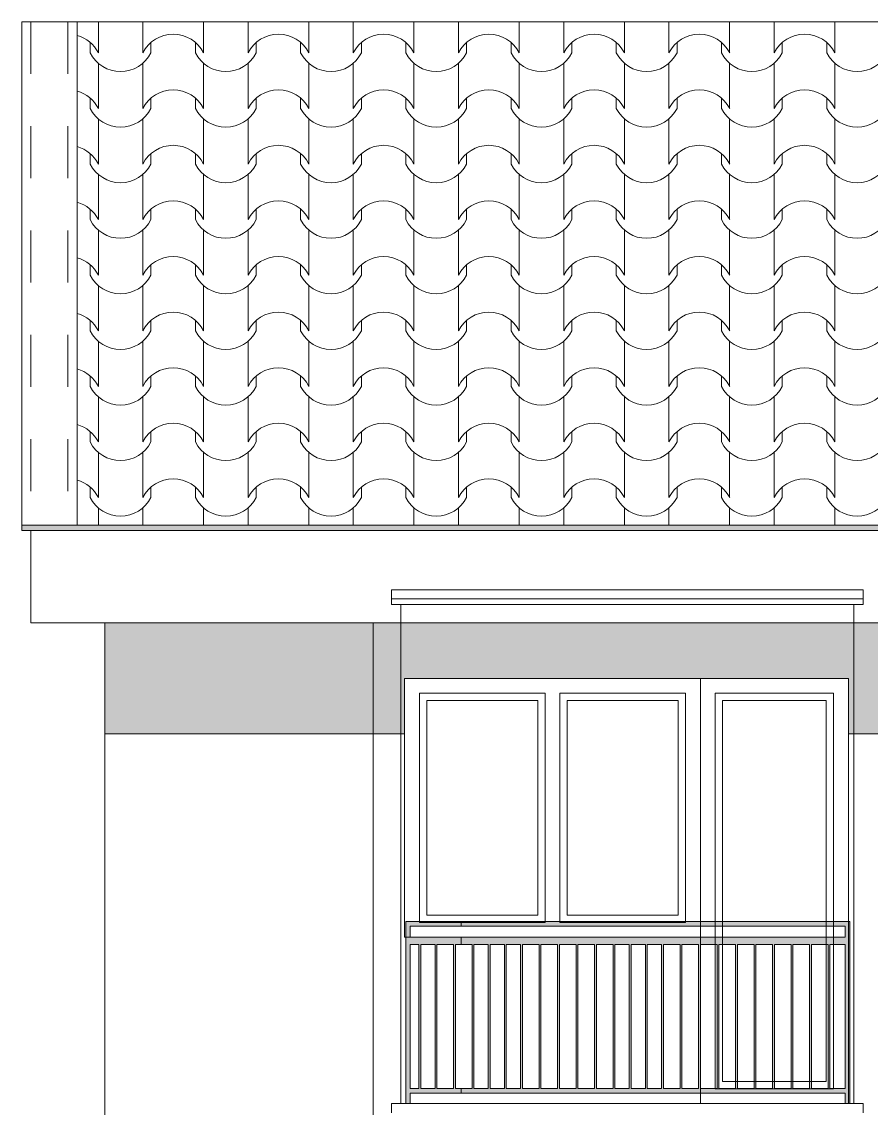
# Model space of a CAD drawing. Header units: feet. Extents: x 2791058 to 2855058, y -67651 to -18651.
# Drawn here: x 2802487 to 2804783, y -32281 to -29342 of the extents above; entities that cross this region are included whole.
import ezdxf

# ---------------------------------------------------------------- set-up
doc = ezdxf.new("R2010")
doc.units = ezdxf.units.FT
doc.header["$MEASUREMENT"] = 0
doc.linetypes.add('Dashed', pattern=[282.222223, 141.111112, -141.111112])
doc.linetypes.add('Hidden Line', pattern=[195.611112, 141.111112, -54.5])
for name, color, linetype, lineweight in [('Exterior walls_Pen_No__1', 7, 'Continuous', 0), ('Exterior walls_Pen_No__80', 3, 'Continuous', 0), ('Lines_Pen_No__20', 1, 'Continuous', 0), ('Shell - Roof_Pen_No__21', 7, 'Continuous', 0), ('Structural - Bearing_Pen_No__1', 7, 'Continuous', 0)]:
    doc.layers.add(name, color=color, linetype=linetype, lineweight=lineweight)
doc.layers.add('Structural - Bearing_Pen_No__61', color=7, linetype='Continuous', lineweight=0, true_color=0x6a6a6a)
doc.layers.add('Structural - Bearing_Pen_No__62', color=7, linetype='Continuous', lineweight=0, true_color=0xaaaaaa)

# ---------------------------------------------------------------- blocks, each defined once
blk = doc.blocks.new('*X2', base_point=(2247653.8, -76425))
at = {"layer": 'Structural - Bearing_Pen_No__62', "color": 253, "linetype": 'Continuous', "lineweight": 0, "true_color": 0xaaaaaa}
for p, q in [((2802693.7, -29342.3), (2802693.7, -29365.5)), ((2802813.9, -29342.3), (2802813.9, -29365.5)), ((2802978.2, -29342.3), (2802978.2, -29365.5)), ((2803098.4, -29342.3), (2803098.4, -29365.5)), ((2803262.7, -29342.3), (2803262.7, -29365.5)), ((2803382.9, -29342.3), (2803382.9, -29365.5)), ((2803547.1, -29342.3), (2803547.1, -29365.5)), ((2803667.4, -29342.3), (2803667.4, -29365.5)), ((2803831.6, -29342.3), (2803831.6, -29365.5)), ((2803951.9, -29342.3), (2803951.9, -29365.5)), ((2804116.1, -29342.3), (2804116.1, -29365.5)), ((2804236.3, -29342.3), (2804236.3, -29365.5)), ((2804400.6, -29342.3), (2804400.6, -29365.5)), ((2804520.8, -29342.3), (2804520.8, -29365.5)), ((2804685.1, -29342.3), (2804685.1, -29365.5)), ((2802693.7, -29365.5), (2802693.7, -29426.5)), ((2802813.9, -29365.5), (2802813.9, -29426.5)), ((2802978.2, -29365.5), (2802978.2, -29426.5)), ((2803098.4, -29365.5), (2803098.4, -29426.5)), ((2803262.7, -29365.5), (2803262.7, -29426.5)), ((2803382.9, -29365.5), (2803382.9, -29426.5)), ((2803547.1, -29365.5), (2803547.1, -29426.5)), ((2803667.4, -29365.5), (2803667.4, -29426.5)), ((2803831.6, -29365.5), (2803831.6, -29426.5)), ((2803951.9, -29365.5), (2803951.9, -29426.5)), ((2804116.1, -29365.5), (2804116.1, -29426.5)), ((2804236.3, -29365.5), (2804236.3, -29426.5)), ((2804400.6, -29365.5), (2804400.6, -29426.5)), ((2804520.8, -29365.5), (2804520.8, -29426.5)), ((2804685.1, -29365.5), (2804685.1, -29426.5)), ((2802671.7, -29398.4), (2802671.7, -29426.5)), ((2802835.9, -29398.4), (2802835.9, -29426.5)), ((2802956.2, -29398.4), (2802956.2, -29426.5)), ((2803120.4, -29398.4), (2803120.4, -29426.5)), ((2803240.7, -29398.4), (2803240.7, -29426.5)), ((2803404.9, -29398.4), (2803404.9, -29426.5)), ((2803525.1, -29398.4), (2803525.1, -29426.5)), ((2803689.4, -29398.4), (2803689.4, -29426.5)), ((2803809.6, -29398.4), (2803809.6, -29426.5)), ((2803973.9, -29398.4), (2803973.9, -29426.5)), ((2804094.1, -29398.4), (2804094.1, -29426.5)), ((2804258.3, -29398.4), (2804258.3, -29426.5)), ((2804378.6, -29398.4), (2804378.6, -29426.5)), ((2804542.8, -29398.4), (2804542.8, -29426.5)), ((2804663.1, -29398.4), (2804663.1, -29426.5)), ((2802693.7, -29454.9), (2802693.7, -29515.8)), ((2802813.9, -29454.9), (2802813.9, -29515.8)), ((2802978.2, -29454.9), (2802978.2, -29515.8)), ((2803098.4, -29454.9), (2803098.4, -29515.8)), ((2803262.7, -29454.9), (2803262.7, -29515.8)), ((2803382.9, -29454.9), (2803382.9, -29515.8)), ((2803547.1, -29454.9), (2803547.1, -29515.8)), ((2803667.4, -29454.9), (2803667.4, -29515.8)), ((2803831.6, -29454.9), (2803831.6, -29515.8)), ((2803951.9, -29454.9), (2803951.9, -29515.8)), ((2804116.1, -29454.9), (2804116.1, -29515.8)), ((2804236.3, -29454.9), (2804236.3, -29515.8)), ((2804400.6, -29454.9), (2804400.6, -29515.8)), ((2804520.8, -29454.9), (2804520.8, -29515.8)), ((2804685.1, -29454.9), (2804685.1, -29515.8)), ((2802693.7, -29515.8), (2802693.7, -29576.8)), ((2802813.9, -29515.8), (2802813.9, -29576.8)), ((2802978.2, -29515.8), (2802978.2, -29576.8)), ((2803098.4, -29515.8), (2803098.4, -29576.8)), ((2803262.7, -29515.8), (2803262.7, -29576.8)), ((2803382.9, -29515.8), (2803382.9, -29576.8)), ((2803547.1, -29515.8), (2803547.1, -29576.8)), ((2803667.4, -29515.8), (2803667.4, -29576.8)), ((2803831.6, -29515.8), (2803831.6, -29576.8)), ((2803951.9, -29515.8), (2803951.9, -29576.8)), ((2804116.1, -29515.8), (2804116.1, -29576.8)), ((2804236.3, -29515.8), (2804236.3, -29576.8)), ((2804400.6, -29515.8), (2804400.6, -29576.8)), ((2804520.8, -29515.8), (2804520.8, -29576.8)), ((2804685.1, -29515.8), (2804685.1, -29576.8)), ((2802671.7, -29548.8), (2802671.7, -29576.8)), ((2802835.9, -29548.8), (2802835.9, -29576.8)), ((2802956.2, -29548.8), (2802956.2, -29576.8)), ((2803120.4, -29548.8), (2803120.4, -29576.8)), ((2803240.7, -29548.8), (2803240.7, -29576.8)), ((2803404.9, -29548.8), (2803404.9, -29576.8)), ((2803525.1, -29548.8), (2803525.1, -29576.8)), ((2803689.4, -29548.8), (2803689.4, -29576.8)), ((2803809.6, -29548.8), (2803809.6, -29576.8)), ((2803973.9, -29548.8), (2803973.9, -29576.8)), ((2804094.1, -29548.8), (2804094.1, -29576.8)), ((2804258.3, -29548.8), (2804258.3, -29576.8)), ((2804378.6, -29548.8), (2804378.6, -29576.8)), ((2804542.8, -29548.8), (2804542.8, -29576.8)), ((2804663.1, -29548.8), (2804663.1, -29576.8)), ((2802693.7, -29605.2), (2802693.7, -29666.2)), ((2802813.9, -29605.2), (2802813.9, -29666.2)), ((2802978.2, -29605.2), (2802978.2, -29666.2)), ((2803098.4, -29605.2), (2803098.4, -29666.2)), ((2803262.7, -29605.2), (2803262.7, -29666.2)), ((2803382.9, -29605.2), (2803382.9, -29666.2)), ((2803547.1, -29605.2), (2803547.1, -29666.2)), ((2803667.4, -29605.2), (2803667.4, -29666.2)), ((2803831.6, -29605.2), (2803831.6, -29666.2)), ((2803951.9, -29605.2), (2803951.9, -29666.2)), ((2804116.1, -29605.2), (2804116.1, -29666.2)), ((2804236.3, -29605.2), (2804236.3, -29666.2)), ((2804400.6, -29605.2), (2804400.6, -29666.2)), ((2804520.8, -29605.2), (2804520.8, -29666.2)), ((2804685.1, -29605.2), (2804685.1, -29666.2)), ((2802693.7, -29666.2), (2802693.7, -29727.1)), ((2802813.9, -29666.2), (2802813.9, -29727.1)), ((2802978.2, -29666.2), (2802978.2, -29727.1)), ((2803098.4, -29666.2), (2803098.4, -29727.1)), ((2803262.7, -29666.2), (2803262.7, -29727.1)), ((2803382.9, -29666.2), (2803382.9, -29727.1)), ((2803547.1, -29666.2), (2803547.1, -29727.1)), ((2803667.4, -29666.2), (2803667.4, -29727.1)), ((2803831.6, -29666.2), (2803831.6, -29727.1)), ((2803951.9, -29666.2), (2803951.9, -29727.1)), ((2804116.1, -29666.2), (2804116.1, -29727.1)), ((2804236.3, -29666.2), (2804236.3, -29727.1)), ((2804400.6, -29666.2), (2804400.6, -29727.1)), ((2804520.8, -29666.2), (2804520.8, -29727.1)), ((2804685.1, -29666.2), (2804685.1, -29727.1)), ((2802671.7, -29699.1), (2802671.7, -29727.1)), ((2802835.9, -29699.1), (2802835.9, -29727.1)), ((2802956.2, -29699.1), (2802956.2, -29727.1)), ((2803120.4, -29699.1), (2803120.4, -29727.1)), ((2803240.7, -29699.1), (2803240.7, -29727.1)), ((2803404.9, -29699.1), (2803404.9, -29727.1)), ((2803525.1, -29699.1), (2803525.1, -29727.1)), ((2803689.4, -29699.1), (2803689.4, -29727.1)), ((2803809.6, -29699.1), (2803809.6, -29727.1)), ((2803973.9, -29699.1), (2803973.9, -29727.1)), ((2804094.1, -29699.1), (2804094.1, -29727.1)), ((2804258.3, -29699.1), (2804258.3, -29727.1)), ((2804378.6, -29699.1), (2804378.6, -29727.1)), ((2804542.8, -29699.1), (2804542.8, -29727.1)), ((2804663.1, -29699.1), (2804663.1, -29727.1)), ((2802693.7, -29755.5), (2802693.7, -29816.5)), ((2802813.9, -29755.5), (2802813.9, -29816.5)), ((2802978.2, -29755.5), (2802978.2, -29816.5)), ((2803098.4, -29755.5), (2803098.4, -29816.5)), ((2803262.7, -29755.5), (2803262.7, -29816.5)), ((2803382.9, -29755.5), (2803382.9, -29816.5)), ((2803547.1, -29755.5), (2803547.1, -29816.5)), ((2803667.4, -29755.5), (2803667.4, -29816.5)), ((2803831.6, -29755.5), (2803831.6, -29816.5)), ((2803951.9, -29755.5), (2803951.9, -29816.5)), ((2804116.1, -29755.5), (2804116.1, -29816.5)), ((2804236.3, -29755.5), (2804236.3, -29816.5)), ((2804400.6, -29755.5), (2804400.6, -29816.5)), ((2804520.8, -29755.5), (2804520.8, -29816.5)), ((2804685.1, -29755.5), (2804685.1, -29816.5)), ((2802693.7, -29816.5), (2802693.7, -29877.5)), ((2802813.9, -29816.5), (2802813.9, -29877.5)), ((2802978.2, -29816.5), (2802978.2, -29877.5)), ((2803098.4, -29816.5), (2803098.4, -29877.5)), ((2803262.7, -29816.5), (2803262.7, -29877.5)), ((2803382.9, -29816.5), (2803382.9, -29877.5)), ((2803547.1, -29816.5), (2803547.1, -29877.5)), ((2803667.4, -29816.5), (2803667.4, -29877.5)), ((2803831.6, -29816.5), (2803831.6, -29877.5)), ((2803951.9, -29816.5), (2803951.9, -29877.5)), ((2804116.1, -29816.5), (2804116.1, -29877.5)), ((2804236.3, -29816.5), (2804236.3, -29877.5)), ((2804400.6, -29816.5), (2804400.6, -29877.5)), ((2804520.8, -29816.5), (2804520.8, -29877.5)), ((2804685.1, -29816.5), (2804685.1, -29877.5)), ((2802671.7, -29849.5), (2802671.7, -29877.5)), ((2802835.9, -29849.5), (2802835.9, -29877.5)), ((2802956.2, -29849.5), (2802956.2, -29877.5)), ((2803120.4, -29849.5), (2803120.4, -29877.5)), ((2803240.7, -29849.5), (2803240.7, -29877.5)), ((2803404.9, -29849.5), (2803404.9, -29877.5)), ((2803525.1, -29849.5), (2803525.1, -29877.5)), ((2803689.4, -29849.5), (2803689.4, -29877.5)), ((2803809.6, -29849.5), (2803809.6, -29877.5)), ((2803973.9, -29849.5), (2803973.9, -29877.5)), ((2804094.1, -29849.5), (2804094.1, -29877.5)), ((2804258.3, -29849.5), (2804258.3, -29877.5)), ((2804378.6, -29849.5), (2804378.6, -29877.5)), ((2804542.8, -29849.5), (2804542.8, -29877.5)), ((2804663.1, -29849.5), (2804663.1, -29877.5)), ((2802693.7, -29905.9), (2802693.7, -29966.8)), ((2802813.9, -29905.9), (2802813.9, -29966.8)), ((2802978.2, -29905.9), (2802978.2, -29966.8)), ((2803098.4, -29905.9), (2803098.4, -29966.8)), ((2803262.7, -29905.9), (2803262.7, -29966.8)), ((2803382.9, -29905.9), (2803382.9, -29966.8)), ((2803547.1, -29905.9), (2803547.1, -29966.8)), ((2803667.4, -29905.9), (2803667.4, -29966.8)), ((2803831.6, -29905.9), (2803831.6, -29966.8)), ((2803951.9, -29905.9), (2803951.9, -29966.8)), ((2804116.1, -29905.9), (2804116.1, -29966.8)), ((2804236.3, -29905.9), (2804236.3, -29966.8)), ((2804400.6, -29905.9), (2804400.6, -29966.8)), ((2804520.8, -29905.9), (2804520.8, -29966.8)), ((2804685.1, -29905.9), (2804685.1, -29966.8)), ((2802693.7, -29966.8), (2802693.7, -30027.8)), ((2802813.9, -29966.8), (2802813.9, -30027.8)), ((2802978.2, -29966.8), (2802978.2, -30027.8)), ((2803098.4, -29966.8), (2803098.4, -30027.8)), ((2803262.7, -29966.8), (2803262.7, -30027.8)), ((2803382.9, -29966.8), (2803382.9, -30027.8)), ((2803547.1, -29966.8), (2803547.1, -30027.8)), ((2803667.4, -29966.8), (2803667.4, -30027.8)), ((2803831.6, -29966.8), (2803831.6, -30027.8)), ((2803951.9, -29966.8), (2803951.9, -30027.8)), ((2804116.1, -29966.8), (2804116.1, -30027.8)), ((2804236.3, -29966.8), (2804236.3, -30027.8)), ((2804400.6, -29966.8), (2804400.6, -30027.8)), ((2804520.8, -29966.8), (2804520.8, -30027.8)), ((2804685.1, -29966.8), (2804685.1, -30027.8)), ((2802671.7, -29999.8), (2802671.7, -30027.8)), ((2802835.9, -29999.8), (2802835.9, -30027.8)), ((2802956.2, -29999.8), (2802956.2, -30027.8)), ((2803120.4, -29999.8), (2803120.4, -30027.8)), ((2803240.7, -29999.8), (2803240.7, -30027.8)), ((2803404.9, -29999.8), (2803404.9, -30027.8)), ((2803525.1, -29999.8), (2803525.1, -30027.8)), ((2803689.4, -29999.8), (2803689.4, -30027.8)), ((2803809.6, -29999.8), (2803809.6, -30027.8)), ((2803973.9, -29999.8), (2803973.9, -30027.8)), ((2804094.1, -29999.8), (2804094.1, -30027.8)), ((2804258.3, -29999.8), (2804258.3, -30027.8)), ((2804378.6, -29999.8), (2804378.6, -30027.8)), ((2804542.8, -29999.8), (2804542.8, -30027.8)), ((2804663.1, -29999.8), (2804663.1, -30027.8)), ((2802693.7, -30056.2), (2802693.7, -30117.2)), ((2802813.9, -30056.2), (2802813.9, -30117.2)), ((2802978.2, -30056.2), (2802978.2, -30117.2)), ((2803098.4, -30056.2), (2803098.4, -30117.2)), ((2803262.7, -30056.2), (2803262.7, -30117.2)), ((2803382.9, -30056.2), (2803382.9, -30117.2)), ((2803547.1, -30056.2), (2803547.1, -30117.2)), ((2803667.4, -30056.2), (2803667.4, -30117.2)), ((2803831.6, -30056.2), (2803831.6, -30117.2)), ((2803951.9, -30056.2), (2803951.9, -30117.2)), ((2804116.1, -30056.2), (2804116.1, -30117.2)), ((2804236.3, -30056.2), (2804236.3, -30117.2)), ((2804400.6, -30056.2), (2804400.6, -30117.2)), ((2804520.8, -30056.2), (2804520.8, -30117.2)), ((2804685.1, -30056.2), (2804685.1, -30117.2)), ((2802693.7, -30117.2), (2802693.7, -30178.2)), ((2802813.9, -30117.2), (2802813.9, -30178.2)), ((2802978.2, -30117.2), (2802978.2, -30178.2)), ((2803098.4, -30117.2), (2803098.4, -30178.2)), ((2803262.7, -30117.2), (2803262.7, -30178.2)), ((2803382.9, -30117.2), (2803382.9, -30178.2)), ((2803547.1, -30117.2), (2803547.1, -30178.2)), ((2803667.4, -30117.2), (2803667.4, -30178.2)), ((2803831.6, -30117.2), (2803831.6, -30178.2)), ((2803951.9, -30117.2), (2803951.9, -30178.2)), ((2804116.1, -30117.2), (2804116.1, -30178.2)), ((2804236.3, -30117.2), (2804236.3, -30178.2)), ((2804400.6, -30117.2), (2804400.6, -30178.2)), ((2804520.8, -30117.2), (2804520.8, -30178.2)), ((2804685.1, -30117.2), (2804685.1, -30178.2)), ((2802671.7, -30150.1), (2802671.7, -30178.2)), ((2802835.9, -30150.1), (2802835.9, -30178.2)), ((2802956.2, -30150.1), (2802956.2, -30178.2)), ((2803120.4, -30150.1), (2803120.4, -30178.2)), ((2803240.7, -30150.1), (2803240.7, -30178.2)), ((2803404.9, -30150.1), (2803404.9, -30178.2)), ((2803525.1, -30150.1), (2803525.1, -30178.2)), ((2803689.4, -30150.1), (2803689.4, -30178.2)), ((2803809.6, -30150.1), (2803809.6, -30178.2)), ((2803973.9, -30150.1), (2803973.9, -30178.2)), ((2804094.1, -30150.1), (2804094.1, -30178.2)), ((2804258.3, -30150.1), (2804258.3, -30178.2)), ((2804378.6, -30150.1), (2804378.6, -30178.2)), ((2804542.8, -30150.1), (2804542.8, -30178.2)), ((2804663.1, -30150.1), (2804663.1, -30178.2)), ((2802693.7, -30206.5), (2802693.7, -30267.5)), ((2802813.9, -30206.5), (2802813.9, -30267.5)), ((2802978.2, -30206.5), (2802978.2, -30267.5)), ((2803098.4, -30206.5), (2803098.4, -30267.5)), ((2803262.7, -30206.5), (2803262.7, -30267.5)), ((2803382.9, -30206.5), (2803382.9, -30267.5)), ((2803547.1, -30206.5), (2803547.1, -30267.5)), ((2803667.4, -30206.5), (2803667.4, -30267.5)), ((2803831.6, -30206.5), (2803831.6, -30267.5)), ((2803951.9, -30206.5), (2803951.9, -30267.5)), ((2804116.1, -30206.5), (2804116.1, -30267.5)), ((2804236.3, -30206.5), (2804236.3, -30267.5)), ((2804400.6, -30206.5), (2804400.6, -30267.5)), ((2804520.8, -30206.5), (2804520.8, -30267.5)), ((2804685.1, -30206.5), (2804685.1, -30267.5)), ((2802693.7, -30267.5), (2802693.7, -30328.5)), ((2802813.9, -30267.5), (2802813.9, -30328.5)), ((2802978.2, -30267.5), (2802978.2, -30328.5)), ((2803098.4, -30267.5), (2803098.4, -30328.5)), ((2803262.7, -30267.5), (2803262.7, -30328.5)), ((2803382.9, -30267.5), (2803382.9, -30328.5)), ((2803547.1, -30267.5), (2803547.1, -30328.5)), ((2803667.4, -30267.5), (2803667.4, -30328.5)), ((2803831.6, -30267.5), (2803831.6, -30328.5)), ((2803951.9, -30267.5), (2803951.9, -30328.5)), ((2804116.1, -30267.5), (2804116.1, -30328.5)), ((2804236.3, -30267.5), (2804236.3, -30328.5)), ((2804400.6, -30267.5), (2804400.6, -30328.5)), ((2804520.8, -30267.5), (2804520.8, -30328.5)), ((2804685.1, -30267.5), (2804685.1, -30328.5)), ((2802671.7, -30300.5), (2802671.7, -30328.5)), ((2802835.9, -30300.5), (2802835.9, -30328.5)), ((2802956.2, -30300.5), (2802956.2, -30328.5)), ((2803120.4, -30300.5), (2803120.4, -30328.5)), ((2803240.7, -30300.5), (2803240.7, -30328.5)), ((2803404.9, -30300.5), (2803404.9, -30328.5)), ((2803525.1, -30300.5), (2803525.1, -30328.5)), ((2803689.4, -30300.5), (2803689.4, -30328.5)), ((2803809.6, -30300.5), (2803809.6, -30328.5)), ((2803973.9, -30300.5), (2803973.9, -30328.5)), ((2804094.1, -30300.5), (2804094.1, -30328.5)), ((2804258.3, -30300.5), (2804258.3, -30328.5)), ((2804378.6, -30300.5), (2804378.6, -30328.5)), ((2804542.8, -30300.5), (2804542.8, -30328.5)), ((2804663.1, -30300.5), (2804663.1, -30328.5)), ((2802693.7, -30356.9), (2802693.7, -30417.9)), ((2802813.9, -30356.9), (2802813.9, -30417.9)), ((2802978.2, -30356.9), (2802978.2, -30417.9)), ((2803098.4, -30356.9), (2803098.4, -30417.9)), ((2803262.7, -30356.9), (2803262.7, -30417.9)), ((2803382.9, -30356.9), (2803382.9, -30417.9)), ((2803547.1, -30356.9), (2803547.1, -30417.9)), ((2803667.4, -30356.9), (2803667.4, -30417.9)), ((2803831.6, -30356.9), (2803831.6, -30417.9)), ((2803951.9, -30356.9), (2803951.9, -30417.9)), ((2804116.1, -30356.9), (2804116.1, -30417.9)), ((2804236.3, -30356.9), (2804236.3, -30417.9)), ((2804400.6, -30356.9), (2804400.6, -30417.9)), ((2804520.8, -30356.9), (2804520.8, -30417.9)), ((2804685.1, -30356.9), (2804685.1, -30417.9)), ((2802693.7, -30417.9), (2802693.7, -30478.8)), ((2802813.9, -30417.9), (2802813.9, -30478.8)), ((2802978.2, -30417.9), (2802978.2, -30478.8)), ((2803098.4, -30417.9), (2803098.4, -30478.8)), ((2803262.7, -30417.9), (2803262.7, -30478.8)), ((2803382.9, -30417.9), (2803382.9, -30478.8)), ((2803547.1, -30417.9), (2803547.1, -30478.8)), ((2803667.4, -30417.9), (2803667.4, -30478.8)), ((2803831.6, -30417.9), (2803831.6, -30478.8)), ((2803951.9, -30417.9), (2803951.9, -30478.8)), ((2804116.1, -30417.9), (2804116.1, -30478.8)), ((2804236.3, -30417.9), (2804236.3, -30478.8)), ((2804400.6, -30417.9), (2804400.6, -30478.8)), ((2804520.8, -30417.9), (2804520.8, -30478.8)), ((2804685.1, -30417.9), (2804685.1, -30478.8)), ((2802671.7, -30450.8), (2802671.7, -30478.8)), ((2802835.9, -30450.8), (2802835.9, -30478.8)), ((2802956.2, -30450.8), (2802956.2, -30478.8)), ((2803120.4, -30450.8), (2803120.4, -30478.8)), ((2803240.7, -30450.8), (2803240.7, -30478.8)), ((2803404.9, -30450.8), (2803404.9, -30478.8)), ((2803525.1, -30450.8), (2803525.1, -30478.8)), ((2803689.4, -30450.8), (2803689.4, -30478.8)), ((2803809.6, -30450.8), (2803809.6, -30478.8)), ((2803973.9, -30450.8), (2803973.9, -30478.8)), ((2804094.1, -30450.8), (2804094.1, -30478.8)), ((2804258.3, -30450.8), (2804258.3, -30478.8)), ((2804378.6, -30450.8), (2804378.6, -30478.8)), ((2804542.8, -30450.8), (2804542.8, -30478.8)), ((2804663.1, -30450.8), (2804663.1, -30478.8)), ((2802693.7, -30507.2), (2802693.7, -30568.2)), ((2802813.9, -30507.2), (2802813.9, -30568.2)), ((2802978.2, -30507.2), (2802978.2, -30568.2)), ((2803098.4, -30507.2), (2803098.4, -30568.2)), ((2803262.7, -30507.2), (2803262.7, -30568.2)), ((2803382.9, -30507.2), (2803382.9, -30568.2)), ((2803547.1, -30507.2), (2803547.1, -30568.2)), ((2803667.4, -30507.2), (2803667.4, -30568.2)), ((2803831.6, -30507.2), (2803831.6, -30568.2)), ((2803951.9, -30507.2), (2803951.9, -30568.2)), ((2804116.1, -30507.2), (2804116.1, -30568.2)), ((2804236.3, -30507.2), (2804236.3, -30568.2)), ((2804400.6, -30507.2), (2804400.6, -30568.2)), ((2804520.8, -30507.2), (2804520.8, -30568.2)), ((2804685.1, -30507.2), (2804685.1, -30568.2)), ((2802693.7, -30568.2), (2802693.7, -30629.2)), ((2802813.9, -30568.2), (2802813.9, -30629.2)), ((2802978.2, -30568.2), (2802978.2, -30629.2)), ((2803098.4, -30568.2), (2803098.4, -30629.2)), ((2803262.7, -30568.2), (2803262.7, -30629.2)), ((2803382.9, -30568.2), (2803382.9, -30629.2)), ((2803547.1, -30568.2), (2803547.1, -30629.2)), ((2803667.4, -30568.2), (2803667.4, -30629.2)), ((2803831.6, -30568.2), (2803831.6, -30629.2)), ((2803951.9, -30568.2), (2803951.9, -30629.2)), ((2804116.1, -30568.2), (2804116.1, -30629.2)), ((2804236.3, -30568.2), (2804236.3, -30629.2)), ((2804400.6, -30568.2), (2804400.6, -30629.2)), ((2804520.8, -30568.2), (2804520.8, -30629.2)), ((2804685.1, -30568.2), (2804685.1, -30629.2)), ((2802671.7, -30601.1), (2802671.7, -30629.2)), ((2802835.9, -30601.1), (2802835.9, -30629.2)), ((2802956.2, -30601.1), (2802956.2, -30629.2)), ((2803120.4, -30601.1), (2803120.4, -30629.2)), ((2803240.7, -30601.1), (2803240.7, -30629.2)), ((2803404.9, -30601.1), (2803404.9, -30629.2)), ((2803525.1, -30601.1), (2803525.1, -30629.2)), ((2803689.4, -30601.1), (2803689.4, -30629.2)), ((2803809.6, -30601.1), (2803809.6, -30629.2)), ((2803973.9, -30601.1), (2803973.9, -30629.2)), ((2804094.1, -30601.1), (2804094.1, -30629.2)), ((2804258.3, -30601.1), (2804258.3, -30629.2)), ((2804378.6, -30601.1), (2804378.6, -30629.2)), ((2804542.8, -30601.1), (2804542.8, -30629.2)), ((2804663.1, -30601.1), (2804663.1, -30629.2)), ((2802693.7, -30657.6), (2802693.7, -30703.5)), ((2802813.9, -30657.6), (2802813.9, -30703.5)), ((2802978.2, -30657.6), (2802978.2, -30703.5)), ((2803098.4, -30657.6), (2803098.4, -30703.5)), ((2803262.7, -30657.6), (2803262.7, -30703.5)), ((2803382.9, -30657.6), (2803382.9, -30703.5)), ((2803547.1, -30657.6), (2803547.1, -30703.5)), ((2803667.4, -30657.6), (2803667.4, -30703.5)), ((2803831.6, -30657.6), (2803831.6, -30703.5)), ((2803951.9, -30657.6), (2803951.9, -30703.5)), ((2804116.1, -30657.6), (2804116.1, -30703.5)), ((2804236.3, -30657.6), (2804236.3, -30703.5)), ((2804400.6, -30657.6), (2804400.6, -30703.5)), ((2804520.8, -30657.6), (2804520.8, -30703.5)), ((2804685.1, -30657.6), (2804685.1, -30703.5))]:
    blk.add_line(p, q, dxfattribs=at)
for centre, radius, start, end in [((2802611.3, -29468.4), 92.5, 26.9885, 74.1368), ((2802896.3, -29468.4), 92.5, 90.1705, 153.0115), ((2802895.8, -29468.4), 92.5, 26.9885, 89.8295), ((2803180.8, -29468.4), 92.5, 90.1705, 153.0115), ((2803180.3, -29468.4), 92.5, 26.9885, 89.8295), ((2803465.3, -29468.4), 92.5, 90.1705, 153.0115), ((2803464.7, -29468.4), 92.5, 26.9885, 89.8295), ((2803749.8, -29468.4), 92.5, 90.1705, 153.0115), ((2803749.2, -29468.4), 92.5, 26.9885, 89.8295), ((2804034.3, -29468.4), 92.5, 90.1705, 153.0115), ((2804033.7, -29468.4), 92.5, 26.9885, 89.8295), ((2804318.7, -29468.4), 92.5, 90.1705, 153.0115), ((2804318.2, -29468.4), 92.5, 26.9885, 89.8295), ((2804603.2, -29468.4), 92.5, 90.1705, 153.0115), ((2804602.7, -29468.4), 92.5, 26.9885, 89.8295), ((2802753.8, -29385.2), 91.9, 206.7044, 333.2956), ((2803038.3, -29385.2), 91.9, 206.7044, 333.2956), ((2803322.8, -29385.2), 91.9, 206.7044, 333.2956), ((2803607.3, -29385.2), 91.9, 206.7044, 333.2956), ((2803891.7, -29385.2), 91.9, 206.7044, 333.2956), ((2804176.2, -29385.2), 91.9, 206.7044, 333.2956), ((2804460.7, -29385.2), 91.9, 206.7044, 333.2956), ((2804745.2, -29385.2), 91.9, 206.7044, 333.2956), ((2802611.3, -29618.8), 92.5, 26.9885, 74.1368), ((2802896.3, -29618.8), 92.5, 90.1705, 153.0115), ((2802895.8, -29618.8), 92.5, 26.9885, 89.8295), ((2803180.8, -29618.8), 92.5, 90.1705, 153.0115), ((2803180.3, -29618.8), 92.5, 26.9885, 89.8295), ((2803465.3, -29618.8), 92.5, 90.1705, 153.0115), ((2803464.7, -29618.8), 92.5, 26.9885, 89.8295), ((2803749.8, -29618.8), 92.5, 90.1705, 153.0115), ((2803749.2, -29618.8), 92.5, 26.9885, 89.8295), ((2804034.3, -29618.8), 92.5, 90.1705, 153.0115), ((2804033.7, -29618.8), 92.5, 26.9885, 89.8295), ((2804318.7, -29618.8), 92.5, 90.1705, 153.0115), ((2804318.2, -29618.8), 92.5, 26.9885, 89.8295), ((2804603.2, -29618.8), 92.5, 90.1705, 153.0115), ((2804602.7, -29618.8), 92.5, 26.9885, 89.8295), ((2802753.8, -29535.5), 91.9, 206.7044, 333.2956), ((2803038.3, -29535.5), 91.9, 206.7044, 333.2956), ((2803322.8, -29535.5), 91.9, 206.7044, 333.2956), ((2803607.3, -29535.5), 91.9, 206.7044, 333.2956), ((2803891.7, -29535.5), 91.9, 206.7044, 333.2956), ((2804176.2, -29535.5), 91.9, 206.7044, 333.2956), ((2804460.7, -29535.5), 91.9, 206.7044, 333.2956), ((2804745.2, -29535.5), 91.9, 206.7044, 333.2956), ((2802611.3, -29769.1), 92.5, 26.9885, 74.1368), ((2802896.3, -29769.1), 92.5, 90.1705, 153.0115), ((2802895.8, -29769.1), 92.5, 26.9885, 89.8295), ((2803180.8, -29769.1), 92.5, 90.1705, 153.0115), ((2803180.3, -29769.1), 92.5, 26.9885, 89.8295), ((2803465.3, -29769.1), 92.5, 90.1705, 153.0115), ((2803464.7, -29769.1), 92.5, 26.9885, 89.8295), ((2803749.8, -29769.1), 92.5, 90.1705, 153.0115), ((2803749.2, -29769.1), 92.5, 26.9885, 89.8295), ((2804034.3, -29769.1), 92.5, 90.1705, 153.0115), ((2804033.7, -29769.1), 92.5, 26.9885, 89.8295), ((2804318.7, -29769.1), 92.5, 90.1705, 153.0115), ((2804318.2, -29769.1), 92.5, 26.9885, 89.8295), ((2804603.2, -29769.1), 92.5, 90.1705, 153.0115), ((2804602.7, -29769.1), 92.5, 26.9885, 89.8295), ((2802753.8, -29685.8), 91.9, 206.7044, 333.2956), ((2803038.3, -29685.8), 91.9, 206.7044, 333.2956), ((2803322.8, -29685.8), 91.9, 206.7044, 333.2956), ((2803607.3, -29685.8), 91.9, 206.7044, 333.2956), ((2803891.7, -29685.8), 91.9, 206.7044, 333.2956), ((2804176.2, -29685.8), 91.9, 206.7044, 333.2956), ((2804460.7, -29685.8), 91.9, 206.7044, 333.2956), ((2804745.2, -29685.8), 91.9, 206.7044, 333.2956), ((2802896.3, -29919.4), 92.5, 90.1705, 153.0115), ((2802895.8, -29919.4), 92.5, 26.9885, 89.8295), ((2803180.8, -29919.4), 92.5, 90.1705, 153.0115), ((2803180.3, -29919.4), 92.5, 26.9885, 89.8295), ((2803465.3, -29919.4), 92.5, 90.1705, 153.0115), ((2803464.7, -29919.4), 92.5, 26.9885, 89.8295), ((2803749.8, -29919.4), 92.5, 90.1705, 153.0115), ((2803749.2, -29919.4), 92.5, 26.9885, 89.8295), ((2804034.3, -29919.4), 92.5, 90.1705, 153.0115), ((2804033.7, -29919.4), 92.5, 26.9885, 89.8295), ((2804318.7, -29919.4), 92.5, 90.1705, 153.0115), ((2804318.2, -29919.4), 92.5, 26.9885, 89.8295), ((2804603.2, -29919.4), 92.5, 90.1705, 153.0115), ((2804602.7, -29919.4), 92.5, 26.9885, 89.8295), ((2802611.3, -29919.4), 92.5, 26.9885, 74.1368), ((2802753.8, -29836.2), 91.9, 206.7044, 333.2956), ((2803038.3, -29836.2), 91.9, 206.7044, 333.2956), ((2803322.8, -29836.2), 91.9, 206.7044, 333.2956), ((2803607.3, -29836.2), 91.9, 206.7044, 333.2956), ((2803891.7, -29836.2), 91.9, 206.7044, 333.2956), ((2804176.2, -29836.2), 91.9, 206.7044, 333.2956), ((2804460.7, -29836.2), 91.9, 206.7044, 333.2956), ((2804745.2, -29836.2), 91.9, 206.7044, 333.2956), ((2802611.3, -30069.8), 92.5, 26.9885, 74.1368), ((2802896.3, -30069.8), 92.5, 90.1705, 153.0115), ((2802895.8, -30069.8), 92.5, 26.9885, 89.8295), ((2803180.8, -30069.8), 92.5, 90.1705, 153.0115), ((2803180.3, -30069.8), 92.5, 26.9885, 89.8295), ((2803465.3, -30069.8), 92.5, 90.1705, 153.0115), ((2803464.7, -30069.8), 92.5, 26.9885, 89.8295), ((2803749.8, -30069.8), 92.5, 90.1705, 153.0115), ((2803749.2, -30069.8), 92.5, 26.9885, 89.8295), ((2804034.3, -30069.8), 92.5, 90.1705, 153.0115), ((2804033.7, -30069.8), 92.5, 26.9885, 89.8295), ((2804318.7, -30069.8), 92.5, 90.1705, 153.0115), ((2804318.2, -30069.8), 92.5, 26.9885, 89.8295), ((2804603.2, -30069.8), 92.5, 90.1705, 153.0115), ((2804602.7, -30069.8), 92.5, 26.9885, 89.8295), ((2802753.8, -29986.5), 91.9, 206.7044, 333.2956), ((2803038.3, -29986.5), 91.9, 206.7044, 333.2956), ((2803322.8, -29986.5), 91.9, 206.7044, 333.2956), ((2803607.3, -29986.5), 91.9, 206.7044, 333.2956), ((2803891.7, -29986.5), 91.9, 206.7044, 333.2956), ((2804176.2, -29986.5), 91.9, 206.7044, 333.2956), ((2804460.7, -29986.5), 91.9, 206.7044, 333.2956), ((2804745.2, -29986.5), 91.9, 206.7044, 333.2956), ((2802611.3, -30220.1), 92.5, 26.9885, 74.1368), ((2802896.3, -30220.1), 92.5, 90.1705, 153.0115), ((2802895.8, -30220.1), 92.5, 26.9885, 89.8295), ((2803180.8, -30220.1), 92.5, 90.1705, 153.0115), ((2803180.3, -30220.1), 92.5, 26.9885, 89.8295), ((2803465.3, -30220.1), 92.5, 90.1705, 153.0115), ((2803464.7, -30220.1), 92.5, 26.9885, 89.8295), ((2803749.8, -30220.1), 92.5, 90.1705, 153.0115), ((2803749.2, -30220.1), 92.5, 26.9885, 89.8295), ((2804034.3, -30220.1), 92.5, 90.1705, 153.0115), ((2804033.7, -30220.1), 92.5, 26.9885, 89.8295), ((2804318.7, -30220.1), 92.5, 90.1705, 153.0115), ((2804318.2, -30220.1), 92.5, 26.9885, 89.8295), ((2804603.2, -30220.1), 92.5, 90.1705, 153.0115), ((2804602.7, -30220.1), 92.5, 26.9885, 89.8295), ((2802753.8, -30136.8), 91.9, 206.7044, 333.2956), ((2803038.3, -30136.8), 91.9, 206.7044, 333.2956), ((2803322.8, -30136.8), 91.9, 206.7044, 333.2956), ((2803607.3, -30136.8), 91.9, 206.7044, 333.2956), ((2803891.7, -30136.8), 91.9, 206.7044, 333.2956), ((2804176.2, -30136.8), 91.9, 206.7044, 333.2956), ((2804460.7, -30136.8), 91.9, 206.7044, 333.2956), ((2804745.2, -30136.8), 91.9, 206.7044, 333.2956), ((2802611.3, -30370.5), 92.5, 26.9885, 74.1368), ((2802896.3, -30370.5), 92.5, 90.1705, 153.0115), ((2802895.8, -30370.5), 92.5, 26.9885, 89.8295), ((2803180.8, -30370.5), 92.5, 90.1705, 153.0115), ((2803180.3, -30370.5), 92.5, 26.9885, 89.8295), ((2803465.3, -30370.5), 92.5, 90.1705, 153.0115), ((2803464.7, -30370.5), 92.5, 26.9885, 89.8295), ((2803749.8, -30370.5), 92.5, 90.1705, 153.0115), ((2803749.2, -30370.5), 92.5, 26.9885, 89.8295), ((2804034.3, -30370.5), 92.5, 90.1705, 153.0115), ((2804033.7, -30370.5), 92.5, 26.9885, 89.8295), ((2804318.7, -30370.5), 92.5, 90.1705, 153.0115), ((2804318.2, -30370.5), 92.5, 26.9885, 89.8295), ((2804603.2, -30370.5), 92.5, 90.1705, 153.0115), ((2804602.7, -30370.5), 92.5, 26.9885, 89.8295), ((2802753.8, -30287.2), 91.9, 206.7044, 333.2956), ((2803038.3, -30287.2), 91.9, 206.7044, 333.2956), ((2803322.8, -30287.2), 91.9, 206.7044, 333.2956), ((2803607.3, -30287.2), 91.9, 206.7044, 333.2956), ((2803891.7, -30287.2), 91.9, 206.7044, 333.2956), ((2804176.2, -30287.2), 91.9, 206.7044, 333.2956), ((2804460.7, -30287.2), 91.9, 206.7044, 333.2956), ((2804745.2, -30287.2), 91.9, 206.7044, 333.2956), ((2802611.3, -30520.8), 92.5, 26.9885, 74.1368), ((2802896.3, -30520.8), 92.5, 90.1705, 153.0115), ((2802895.8, -30520.8), 92.5, 26.9885, 89.8295), ((2803180.8, -30520.8), 92.5, 90.1705, 153.0115), ((2803180.3, -30520.8), 92.5, 26.9885, 89.8295), ((2803465.3, -30520.8), 92.5, 90.1705, 153.0115), ((2803464.7, -30520.8), 92.5, 26.9885, 89.8295), ((2803749.8, -30520.8), 92.5, 90.1705, 153.0115), ((2803749.2, -30520.8), 92.5, 26.9885, 89.8295), ((2804034.3, -30520.8), 92.5, 90.1705, 153.0115), ((2804033.7, -30520.8), 92.5, 26.9885, 89.8295), ((2804318.7, -30520.8), 92.5, 90.1705, 153.0115), ((2804318.2, -30520.8), 92.5, 26.9885, 89.8295), ((2804603.2, -30520.8), 92.5, 90.1705, 153.0115), ((2804602.7, -30520.8), 92.5, 26.9885, 89.8295), ((2802753.8, -30437.5), 91.9, 206.7044, 333.2956), ((2803038.3, -30437.5), 91.9, 206.7044, 333.2956), ((2803322.8, -30437.5), 91.9, 206.7044, 333.2956), ((2803607.3, -30437.5), 91.9, 206.7044, 333.2956), ((2803891.7, -30437.5), 91.9, 206.7044, 333.2956), ((2804176.2, -30437.5), 91.9, 206.7044, 333.2956), ((2804460.7, -30437.5), 91.9, 206.7044, 333.2956), ((2804745.2, -30437.5), 91.9, 206.7044, 333.2956), ((2802611.3, -30671.1), 92.5, 26.9885, 74.1368), ((2802896.3, -30671.1), 92.5, 90.1705, 153.0115), ((2802895.8, -30671.1), 92.5, 26.9885, 89.8295), ((2803180.8, -30671.1), 92.5, 90.1705, 153.0115), ((2803180.3, -30671.1), 92.5, 26.9885, 89.8295), ((2803465.3, -30671.1), 92.5, 90.1705, 153.0115), ((2803464.7, -30671.1), 92.5, 26.9885, 89.8295), ((2803749.8, -30671.1), 92.5, 90.1705, 153.0115), ((2803749.2, -30671.1), 92.5, 26.9885, 89.8295), ((2804034.3, -30671.1), 92.5, 90.1705, 153.0115), ((2804033.7, -30671.1), 92.5, 26.9885, 89.8295), ((2804318.7, -30671.1), 92.5, 90.1705, 153.0115), ((2804318.2, -30671.1), 92.5, 26.9885, 89.8295), ((2804603.2, -30671.1), 92.5, 90.1705, 153.0115), ((2804602.7, -30671.1), 92.5, 26.9885, 89.8295), ((2802753.8, -30587.8), 91.9, 206.7044, 333.2956), ((2803038.3, -30587.8), 91.9, 206.7044, 333.2956), ((2803322.8, -30587.8), 91.9, 206.7044, 333.2956), ((2803607.3, -30587.8), 91.9, 206.7044, 333.2956), ((2803891.7, -30587.8), 91.9, 206.7044, 333.2956), ((2804176.2, -30587.8), 91.9, 206.7044, 333.2956), ((2804460.7, -30587.8), 91.9, 206.7044, 333.2956), ((2804745.2, -30587.8), 91.9, 206.7044, 333.2956)]:
    blk.add_arc(centre, radius, start, end, dxfattribs=at)
blk = doc.blocks.new('Fill_1', base_point=(2247653.8, -74225))
at = {"layer": 'Structural - Bearing_Pen_No__1', "color": 7, "linetype": 'Continuous', "lineweight": 0}
for p, q in [((2805556.6, -29342.3), (2802636.6, -29342.3)), ((2802636.6, -29342.3), (2802636.6, -30703.5)), ((2802636.6, -30703.5), (2810586.6, -30703.5))]:
    blk.add_line(p, q, dxfattribs=at)
at = {"layer": 'Structural - Bearing_Pen_No__62', "color": 253, "linetype": 'Continuous', "lineweight": 0, "true_color": 0xaaaaaa}
blk.add_blockref('*X2', (2247653.8, -76425), dxfattribs=at)

msp = doc.modelspace()

# ---------------------------------------------------------------- hatches: boundary and pattern name
at = {"layer": 'Exterior walls_Pen_No__80', "linetype": 'Continuous', "lineweight": 0, "true_color": 0x7fff7f}
msp.add_hatch(color=91, dxfattribs=at).paths.add_polyline_path([(2802711.6, -30968.5), (2802711.6, -31268.5), (2803521.6, -31268.5), (2803521.6, -31118.5), (2804721.6, -31118.5), (2804721.6, -31268.5), (2805096.7, -31268.5), (2805096.7, -31118.5), (2805496.7, -31118.5), (2805496.7, -31268.5), (2807675.3, -31268.5), (2807675.3, -31118.5), (2808075.3, -31118.5), (2808075.3, -31268.5), (2808496.6, -31268.5), (2808496.6, -31118.5), (2809696.6, -31118.5), (2809696.6, -31268.5), (2811321.6, -31268.5), (2811321.6, -31118.5), (2812521.6, -31118.5), (2812521.6, -31268.5), (2812950.4, -31268.5), (2812950.4, -31118.5), (2813350.4, -31118.5), (2813350.4, -31268.5), (2815461.2, -31268.5), (2815461.2, -31118.5), (2815861.2, -31118.5), (2815861.2, -31268.5), (2816296.6, -31268.5), (2816296.6, -31118.5), (2817496.6, -31118.5), (2817496.6, -31268.5), (2818311.6, -31268.5), (2818311.6, -30968.5)])
at = {"layer": 'Structural - Bearing_Pen_No__61', "linetype": 'Continuous', "lineweight": 0, "true_color": 0x6a6a6a}
msp.add_hatch(color=251, dxfattribs=at).paths.add_polyline_path([(2810761.6, -30718.5), (2810761.6, -30703.5), (2810736.6, -30703.5), (2802486.6, -30703.5), (2802486.6, -30718.5), (2810711.6, -30718.5)])
h = msp.add_hatch(color=251, dxfattribs=at)
h.paths.add_polyline_path([(2803525.1, -31775.9), (2803525.1, -32268.5), (2803537.1, -32268.5), (2803537.1, -32239.8), (2803675.1, -32239.8), (2803675.1, -32227.3), (2803659.1, -32227.3), (2803659.1, -31838.5), (2803675.1, -31838.5), (2803675.1, -31818.5), (2803537.1, -31818.5), (2803537.1, -31788.5), (2803675.1, -31788.5), (2803675.1, -31775.9), (2803537.1, -31775.9)])
h.paths.add_polyline_path([(2803537.1, -31838.5), (2803560.3, -31838.5), (2803560.3, -32227.3), (2803537.1, -32227.3)], flags=0)
h.paths.add_polyline_path([(2803565.3, -31838.5), (2803604.1, -31838.5), (2803604.1, -32227.3), (2803565.3, -32227.3)], flags=0)
h.paths.add_polyline_path([(2803609.1, -31838.5), (2803654.1, -31838.5), (2803654.1, -32227.3), (2803609.1, -32227.3)], flags=0)
h = msp.add_hatch(color=251, dxfattribs=at)
h.paths.add_polyline_path([(2803675.1, -32239.8), (2804713.1, -32239.8), (2804713.1, -32268.5), (2804725.1, -32268.5), (2804725.1, -31775.9), (2804713.1, -31775.9), (2803675.1, -31775.9), (2803675.1, -31788.5), (2804713.1, -31788.5), (2804713.1, -31818.5), (2803675.1, -31818.5), (2803675.1, -31838.5), (2803704.1, -31838.5), (2803704.1, -32227.3), (2803675.1, -32227.3)])
h.paths.add_polyline_path([(2803709.1, -32227.3), (2803709.1, -31838.5), (2803747.8, -31838.5), (2803747.8, -32227.3)], flags=0)
h.paths.add_polyline_path([(2803791.6, -32227.3), (2803752.8, -32227.3), (2803752.8, -31838.5), (2803791.6, -31838.5)], flags=0)
h.paths.add_polyline_path([(2803796.6, -31838.5), (2803835.3, -31838.5), (2803835.3, -32227.3), (2803796.6, -32227.3)], flags=0)
h.paths.add_polyline_path([(2803885.3, -32227.3), (2803840.3, -32227.3), (2803840.3, -31838.5), (2803885.3, -31838.5)], flags=0)
h.paths.add_polyline_path([(2803890.3, -32227.3), (2803890.3, -31838.5), (2803935.3, -31838.5), (2803935.3, -32227.3)], flags=0)
h.paths.add_polyline_path([(2803940.3, -31838.5), (2803985.3, -31838.5), (2803985.3, -32227.3), (2803940.3, -32227.3)], flags=0)
h.paths.add_polyline_path([(2803990.3, -31838.5), (2804035.3, -31838.5), (2804035.3, -32227.3), (2803990.3, -32227.3)], flags=0)
h.paths.add_polyline_path([(2804040.3, -32227.3), (2804040.3, -31838.5), (2804085.3, -31838.5), (2804085.3, -32227.3)], flags=0)
h.paths.add_polyline_path([(2804129.1, -32227.3), (2804090.3, -32227.3), (2804090.3, -31838.5), (2804129.1, -31838.5)], flags=0)
h.paths.add_polyline_path([(2804134.1, -31838.5), (2804172.8, -31838.5), (2804172.8, -32227.3), (2804134.1, -32227.3)], flags=0)
h.paths.add_polyline_path([(2804177.8, -31838.5), (2804216.6, -31838.5), (2804216.6, -32227.3), (2804177.8, -32227.3)], flags=0)
h.paths.add_polyline_path([(2804221.6, -32227.3), (2804221.6, -31838.5), (2804266.6, -31838.5), (2804266.6, -32227.3)], flags=0)
h.paths.add_polyline_path([(2804316.6, -32227.3), (2804271.6, -32227.3), (2804271.6, -31838.5), (2804316.6, -31838.5)], flags=0)
h.paths.add_polyline_path([(2804366.6, -32227.3), (2804321.6, -32227.3), (2804321.6, -31838.5), (2804366.6, -31838.5)], flags=0)
h.paths.add_polyline_path([(2804371.6, -32227.3), (2804371.6, -31838.5), (2804416.6, -31838.5), (2804416.6, -32227.3)], flags=0)
h.paths.add_polyline_path([(2804421.6, -32227.3), (2804421.6, -31838.5), (2804466.6, -31838.5), (2804466.6, -32227.3)], flags=0)
h.paths.add_polyline_path([(2804471.6, -31838.5), (2804516.6, -31838.5), (2804516.6, -32227.3), (2804471.6, -32227.3)], flags=0)
h.paths.add_polyline_path([(2804521.6, -32227.3), (2804521.6, -31838.5), (2804566.6, -31838.5), (2804566.6, -32227.3)], flags=0)
h.paths.add_polyline_path([(2804571.6, -31838.5), (2804616.6, -31838.5), (2804616.6, -32227.3), (2804571.6, -32227.3)], flags=0)
h.paths.add_polyline_path([(2804621.6, -32227.3), (2804621.6, -31838.5), (2804666.6, -31838.5), (2804666.6, -32227.3)], flags=0)
h.paths.add_polyline_path([(2804671.6, -31838.5), (2804713.1, -31838.5), (2804713.1, -32227.3), (2804671.6, -32227.3)], flags=0)

# ---------------------------------------------------------------- linework, layer by layer
at = {"layer": 'Exterior walls_Pen_No__1', "color": 7, "linetype": 'Continuous', "lineweight": 0, "flags": 128}
msp.add_lwpolyline([(2818311.6, -30968.5), (2802711.6, -30968.5), (2802711.6, -31268.5), (2803521.6, -31268.5), (2803521.6, -31118.5), (2804721.6, -31118.5), (2804721.6, -31268.5), (2805096.7, -31268.5), (2805096.7, -31118.5), (2805496.7, -31118.5), (2805496.7, -31268.5), (2807675.3, -31268.5), (2807675.3, -31118.5), (2808075.3, -31118.5), (2808075.3, -31268.5), (2808496.6, -31268.5), (2808496.6, -31118.5), (2809696.6, -31118.5), (2809696.6, -31268.5), (2811321.6, -31268.5)], dxfattribs=at)
at = {"layer": 'Lines_Pen_No__20', "color": 1, "linetype": 'Hidden Line', "lineweight": 0}
for p, q in [((2803521.6, -31188.5), (2803521.6, -31118.5)), ((2804721.6, -31118.5), (2803521.6, -31118.5)), ((2804721.6, -31188.5), (2804721.6, -31118.5))]:
    msp.add_line(p, q, dxfattribs=at)
at = {"layer": 'Lines_Pen_No__20', "color": 1, "linetype": 'Continuous', "lineweight": 0}
for p, q in [((2803881.6, -31758.5), (2803881.6, -31178.5)), ((2803901.6, -31778.5), (2803901.6, -31158.5)), ((2803941.6, -31778.5), (2803941.6, -31158.5)), ((2803961.6, -31758.5), (2803961.6, -31178.5))]:
    msp.add_line(p, q, dxfattribs=at)
for points in [[(2803521.6, -31118.5), (2804321.6, -31118.5), (2804321.6, -31818.5), (2803521.6, -31818.5)], [(2804321.6, -32268.5), (2804721.6, -32268.5), (2804721.6, -31118.5), (2804321.6, -31118.5)], [(2804361.6, -32228.5), (2804681.6, -32228.5), (2804681.6, -31158.5), (2804361.6, -31158.5)], [(2804381.6, -32208.5), (2804661.6, -32208.5), (2804661.6, -31178.5), (2804381.6, -31178.5)]]:
    msp.add_lwpolyline(points, close=True, dxfattribs=at)
for points in [[(2803901.6, -31778.5), (2803561.6, -31778.5), (2803561.6, -31158.5), (2803901.6, -31158.5)], [(2803881.6, -31758.5), (2803581.6, -31758.5), (2803581.6, -31178.5), (2803881.6, -31178.5)], [(2803941.6, -31158.5), (2804281.6, -31158.5), (2804281.6, -31778.5), (2803941.6, -31778.5)], [(2803961.6, -31178.5), (2804261.6, -31178.5), (2804261.6, -31758.5), (2803961.6, -31758.5)]]:
    msp.add_lwpolyline(points, dxfattribs=at)
at = {"layer": 'Shell - Roof_Pen_No__21', "color": 7, "linetype": 'Continuous', "lineweight": 0}
for p, q in [((2805556.6, -29342.3), (2802486.6, -29342.3)), ((2802486.6, -29342.3), (2802486.6, -30718.5)), ((2818511.6, -29342.3), (2802511.6, -29342.3)), ((2802636.6, -29342.3), (2802636.6, -30703.5)), ((2802486.6, -30703.5), (2810736.6, -30703.5)), ((2802486.6, -30718.5), (2810711.6, -30718.5)), ((2802511.6, -30718.5), (2810711.6, -30718.5)), ((2802511.6, -30968.5), (2802511.6, -30718.5)), ((2803511.6, -30878.5), (2803486.6, -30878.5)), ((2803486.6, -30878.5), (2803486.6, -30918.5)), ((2803511.6, -30878.5), (2804761.6, -30878.5)), ((2804761.6, -30878.5), (2804761.6, -30918.5)), ((2803486.6, -30903.5), (2804761.6, -30903.5)), ((2803486.6, -30918.5), (2804761.6, -30918.5)), ((2803511.6, -30918.5), (2803511.6, -30968.5)), ((2804736.6, -30918.5), (2804736.6, -30968.5)), ((2802511.6, -30968.5), (2810711.6, -30968.5)), ((2802711.6, -30968.5), (2802711.6, -38168.5)), ((2803436.6, -30968.5), (2803436.6, -36768.5)), ((2803511.6, -30968.5), (2803511.6, -32268.5)), ((2804736.6, -30968.5), (2804736.6, -32268.5)), ((2804721.6, -31118.5), (2803521.6, -31118.5)), ((2803521.6, -31118.5), (2803521.6, -31818.5)), ((2804321.6, -32268.5), (2804321.6, -31118.5)), ((2804721.6, -32268.5), (2804721.6, -31118.5)), ((2803521.6, -31818.5), (2804321.6, -31818.5)), ((2803486.6, -32293.5), (2803486.6, -32268.5)), ((2803486.6, -32268.5), (2803511.6, -32268.5)), ((2803511.6, -32268.5), (2804736.6, -32268.5)), ((2804761.6, -32268.5), (2804736.6, -32268.5)), ((2804761.6, -32293.5), (2804761.6, -32268.5))]:
    msp.add_line(p, q, dxfattribs=at)
at = {"layer": 'Shell - Roof_Pen_No__21', "color": 7, "linetype": 'Dashed', "lineweight": 0}
for p, q in [((2802511.6, -29342.3), (2802511.6, -30703.5)), ((2802611.6, -29342.3), (2802611.6, -30703.5))]:
    msp.add_line(p, q, dxfattribs=at)
at = {"layer": 'Structural - Bearing_Pen_No__61', "color": 251, "linetype": 'Continuous', "lineweight": 0, "true_color": 0x6a6a6a, "flags": 128}
for points in [[(2810761.6, -30718.5), (2810761.6, -30703.5), (2810736.6, -30703.5), (2802486.6, -30703.5), (2802486.6, -30718.5), (2810711.6, -30718.5)], [(2803525.1, -31775.9), (2803525.1, -32268.5), (2803537.1, -32268.5), (2803537.1, -32239.8), (2803675.1, -32239.8), (2803675.1, -32227.3), (2803659.1, -32227.3), (2803659.1, -31838.5), (2803675.1, -31838.5), (2803675.1, -31818.5), (2803537.1, -31818.5), (2803537.1, -31788.5), (2803675.1, -31788.5), (2803675.1, -31775.9), (2803537.1, -31775.9)], [(2803675.1, -32239.8), (2804713.1, -32239.8), (2804713.1, -32268.5), (2804725.1, -32268.5), (2804725.1, -31775.9), (2804713.1, -31775.9), (2803675.1, -31775.9), (2803675.1, -31788.5), (2804713.1, -31788.5), (2804713.1, -31818.5), (2803675.1, -31818.5), (2803675.1, -31838.5), (2803704.1, -31838.5), (2803704.1, -32227.3), (2803675.1, -32227.3)], [(2803537.1, -31838.5), (2803560.3, -31838.5), (2803560.3, -32227.3), (2803537.1, -32227.3)], [(2803565.3, -31838.5), (2803604.1, -31838.5), (2803604.1, -32227.3), (2803565.3, -32227.3)], [(2803609.1, -31838.5), (2803654.1, -31838.5), (2803654.1, -32227.3), (2803609.1, -32227.3)], [(2803709.1, -32227.3), (2803709.1, -31838.5), (2803747.8, -31838.5), (2803747.8, -32227.3)], [(2803791.6, -32227.3), (2803752.8, -32227.3), (2803752.8, -31838.5), (2803791.6, -31838.5)], [(2803796.6, -31838.5), (2803835.3, -31838.5), (2803835.3, -32227.3), (2803796.6, -32227.3)], [(2803885.3, -32227.3), (2803840.3, -32227.3), (2803840.3, -31838.5), (2803885.3, -31838.5)], [(2803890.3, -32227.3), (2803890.3, -31838.5), (2803935.3, -31838.5), (2803935.3, -32227.3)], [(2803940.3, -31838.5), (2803985.3, -31838.5), (2803985.3, -32227.3), (2803940.3, -32227.3)], [(2803990.3, -31838.5), (2804035.3, -31838.5), (2804035.3, -32227.3), (2803990.3, -32227.3)], [(2804040.3, -32227.3), (2804040.3, -31838.5), (2804085.3, -31838.5), (2804085.3, -32227.3)], [(2804129.1, -32227.3), (2804090.3, -32227.3), (2804090.3, -31838.5), (2804129.1, -31838.5)], [(2804134.1, -31838.5), (2804172.8, -31838.5), (2804172.8, -32227.3), (2804134.1, -32227.3)], [(2804177.8, -31838.5), (2804216.6, -31838.5), (2804216.6, -32227.3), (2804177.8, -32227.3)], [(2804221.6, -32227.3), (2804221.6, -31838.5), (2804266.6, -31838.5), (2804266.6, -32227.3)], [(2804316.6, -32227.3), (2804271.6, -32227.3), (2804271.6, -31838.5), (2804316.6, -31838.5)], [(2804366.6, -32227.3), (2804321.6, -32227.3), (2804321.6, -31838.5), (2804366.6, -31838.5)], [(2804371.6, -32227.3), (2804371.6, -31838.5), (2804416.6, -31838.5), (2804416.6, -32227.3)], [(2804421.6, -32227.3), (2804421.6, -31838.5), (2804466.6, -31838.5), (2804466.6, -32227.3)], [(2804471.6, -31838.5), (2804516.6, -31838.5), (2804516.6, -32227.3), (2804471.6, -32227.3)], [(2804521.6, -32227.3), (2804521.6, -31838.5), (2804566.6, -31838.5), (2804566.6, -32227.3)], [(2804571.6, -31838.5), (2804616.6, -31838.5), (2804616.6, -32227.3), (2804571.6, -32227.3)], [(2804621.6, -32227.3), (2804621.6, -31838.5), (2804666.6, -31838.5), (2804666.6, -32227.3)], [(2804671.6, -31838.5), (2804713.1, -31838.5), (2804713.1, -32227.3), (2804671.6, -32227.3)]]:
    msp.add_lwpolyline(points, close=True, dxfattribs=at)

# ---------------------------------------------------------------- block references
at = {"layer": 'Structural - Bearing_Pen_No__62', "color": 253, "linetype": 'Continuous', "lineweight": 0, "true_color": 0xaaaaaa}
msp.add_blockref('Fill_1', (2247653.8, -74225), dxfattribs=at)

doc.saveas('drawing.dxf')
